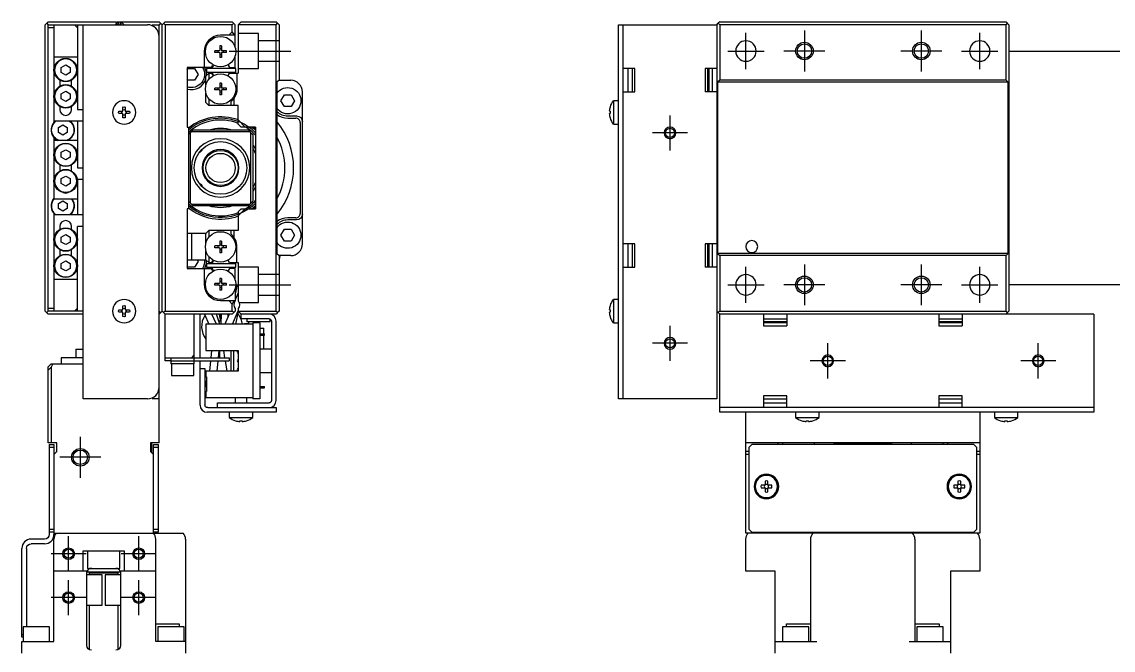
# Model space of a CAD drawing. Extents: x 0 to 695, y -8 to 408.
# Drawn here: x 363 to 549.7, y 201.8 to 309.3 of the extents above; entities that cross this region are included whole.
import ezdxf

# ---------------------------------------------------------------- set-up
doc = ezdxf.new("R2010")
doc.units = 0
doc.header["$LTSCALE"] = 0.5
doc.linetypes.add('CENTER', pattern=[50.8, 31.75, -6.35, 6.35, -6.35])
doc.linetypes.add('DASHED', pattern=[19.05, 12.7, -6.35])
for name, color, linetype in [('MSM_CENTER', 1, 'CENTER'), ('MSM_CONTINUOUS', 7, 'CONTINUOUS'), ('MSM_DASHED', 4, 'DASHED'), ('MSM_NARROW', 5, 'CONTINUOUS')]:
    doc.layers.add(name, color=color, linetype=linetype)

msp = doc.modelspace()

# ---------------------------------------------------------------- linework, layer by layer
at = {"layer": 'MSM_CENTER'}
for p, q in [((486.88, 301.22), (486.88, 307.42)), ((496.88, 307.82), (496.88, 300.82)), ((516.88, 307.82), (516.88, 300.82)), ((526.88, 301.22), (526.88, 307.42)), ((398.48, 304.32), (408.98, 304.32)), ((483.78, 304.32), (489.98, 304.32)), ((500.38, 304.32), (493.38, 304.32)), ((520.38, 304.32), (513.38, 304.32)), ((523.78, 304.32), (529.98, 304.32)), ((473.88, 287.32), (473.88, 293.32)), ((476.88, 290.32), (470.88, 290.32)), ((486.88, 261.22), (486.88, 267.42)), ((496.88, 267.82), (496.88, 260.82)), ((516.88, 267.82), (516.88, 260.82)), ((526.88, 261.22), (526.88, 267.42)), ((398.48, 264.32), (408.98, 264.32)), ((483.78, 264.32), (489.98, 264.32)), ((500.38, 264.32), (493.38, 264.32)), ((520.38, 264.32), (513.38, 264.32)), ((523.78, 264.32), (529.98, 264.32)), ((473.88, 251.32), (473.88, 257.32)), ((476.88, 254.32), (470.88, 254.32)), ((500.88, 248.32), (500.88, 254.32)), ((536.88, 248.32), (536.88, 254.32)), ((503.88, 251.32), (497.88, 251.32)), ((539.88, 251.32), (533.88, 251.32)), ((372.98, 238.32), (372.98, 231.32)), ((376.48, 234.82), (369.48, 234.82)), ((370.98, 215.32), (370.98, 221.32)), ((382.98, 215.32), (382.98, 221.32)), ((373.98, 218.32), (367.98, 218.32)), ((385.98, 218.32), (379.98, 218.32)), ((370.98, 207.82), (370.98, 213.82)), ((382.98, 207.82), (382.98, 213.82)), ((373.98, 210.82), (367.98, 210.82)), ((385.98, 210.82), (379.98, 210.82))]:
    msp.add_line(p, q, dxfattribs=at)
at = {"layer": 'MSM_CONTINUOUS'}
for p, q in [((367.48, 309.32), (366.98, 308.82)), ((366.98, 259.82), (366.98, 308.82)), ((367.23, 309.07), (367.48, 308.82)), ((367.48, 309.32), (378.98, 309.32)), ((367.48, 259.82), (367.48, 308.82)), ((367.48, 308.82), (384.48, 308.82)), ((368.48, 308.32), (367.48, 308.32)), ((368.48, 308.82), (368.48, 292.14)), ((371.98, 308.82), (372.48, 308.32)), ((372.48, 308.82), (372.48, 294.32)), ((373.48, 244.82), (373.48, 308.82)), ((379.48, 308.82), (378.98, 309.32)), ((378.98, 308.82), (379.23, 309.07)), ((379.08, 309.22), (379.28, 309.22)), ((379.18, 309.22), (379.28, 309.32)), ((379.28, 309.32), (386.48, 309.32)), ((379.58, 308.82), (379.58, 308.92)), ((379.78, 309.32), (379.78, 308.82)), ((380.48, 308.82), (379.98, 309.32)), ((379.98, 308.82), (379.98, 309.32)), ((385.28, 308.82), (386.48, 308.82)), ((386.98, 308.82), (386.48, 309.32)), ((386.73, 309.07), (386.48, 308.82)), ((386.48, 237.32), (386.48, 308.82)), ((386.98, 308.82), (387.48, 309.32)), ((386.98, 259.82), (386.98, 308.82)), ((387.23, 309.07), (387.48, 308.82)), ((387.48, 309.32), (398.98, 309.32)), ((387.48, 308.82), (387.48, 259.82)), ((398.98, 308.82), (387.48, 308.82)), ((399.48, 308.82), (398.98, 309.32)), ((398.98, 308.82), (399.23, 309.07)), ((398.98, 307.62), (398.98, 308.82)), ((399.48, 304.93), (399.48, 308.82)), ((399.98, 308.82), (400.48, 309.32)), ((399.98, 308.82), (399.98, 300.52)), ((406.48, 308.82), (399.98, 308.82)), ((400.48, 309.32), (406.48, 309.32)), ((406.48, 309.32), (406.98, 308.82)), ((406.48, 308.82), (406.73, 309.07)), ((406.48, 259.82), (406.48, 308.82)), ((406.98, 308.82), (406.98, 299.32)), ((465.08, 244.82), (465.08, 308.82)), ((465.08, 308.82), (481.88, 308.82)), ((465.88, 244.82), (465.88, 308.82)), ((481.88, 308.82), (482.13, 309.07)), ((481.88, 308.82), (481.88, 244.82)), ((482.38, 309.32), (482.13, 309.07)), ((482.13, 309.07), (482.38, 308.82)), ((482.38, 309.32), (531.38, 309.32)), ((482.38, 308.82), (482.38, 299.32)), ((531.38, 308.82), (482.38, 308.82)), ((531.88, 308.82), (531.38, 309.32)), ((531.38, 308.82), (531.63, 309.07)), ((531.38, 299.32), (531.38, 308.82)), ((531.88, 308.82), (531.88, 259.82)), ((399.48, 307.02), (396.98, 307.02)), ((398.98, 307.62), (398.38, 307.02)), ((399.4, 307.02), (398.98, 307.62)), ((397.12, 305.22), (396.83, 305.22)), ((396.83, 305.22), (396.83, 304.43)), ((397.12, 304.69), (396.83, 304.69)), ((397.12, 305.22), (397.12, 304.43)), ((368.48, 303.32), (372.48, 303.32)), ((394.18, 304.22), (394.18, 301.52)), ((396.77, 304.37), (395.98, 304.37)), ((395.98, 304.08), (395.98, 304.37)), ((396.77, 304.08), (395.98, 304.08)), ((396.51, 304.37), (396.51, 304.08)), ((396.83, 304.02), (396.83, 303.22)), ((396.83, 303.75), (397.12, 303.75)), ((397.12, 303.22), (396.83, 303.22)), ((397.12, 304.02), (397.12, 303.22)), ((397.98, 304.37), (397.18, 304.37)), ((397.98, 304.08), (397.18, 304.08)), ((397.45, 304.37), (397.45, 304.08)), ((397.98, 304.08), (397.98, 304.37)), ((399.48, 301.52), (399.48, 303.51)), ((399.58, 304.32), (399.98, 304.32)), ((531.88, 304.32), (569.38, 304.32)), ((369.73, 301.5), (370.48, 301.94)), ((369.73, 300.64), (369.73, 301.5)), ((370.48, 300.2), (369.73, 300.64)), ((370.48, 301.94), (371.23, 301.5)), ((371.23, 300.64), (370.48, 300.2)), ((371.23, 301.5), (371.23, 300.64)), ((395.43, 301.52), (391.28, 301.52)), ((391.28, 301.52), (391.28, 291.32)), ((391.28, 301.11), (391.4, 301.32)), ((391.4, 301.32), (392.55, 301.32)), ((392.55, 301.32), (393.13, 300.32)), ((394.59, 301.32), (394.59, 300.72)), ((399.59, 301.32), (394.59, 301.32)), ((394.59, 300.72), (399.59, 300.72)), ((395.43, 301.52), (395.6, 301.81)), ((398.35, 301.81), (398.52, 301.52)), ((398.52, 301.52), (399.48, 301.52)), ((399.59, 300.72), (399.59, 301.32)), ((467.88, 301.32), (465.88, 301.32)), ((466.68, 301.32), (466.68, 297.32)), ((467.38, 301.32), (467.38, 297.32)), ((467.88, 297.32), (467.88, 301.32)), ((481.88, 301.32), (479.88, 301.32)), ((479.88, 301.32), (479.88, 297.32)), ((480.38, 297.32), (480.38, 301.32)), ((480.58, 297.32), (480.58, 301.32)), ((481.08, 301.32), (481.08, 297.32)), ((369.48, 299.34), (369.48, 298.3)), ((371.48, 298.3), (371.48, 299.34)), ((391.4, 299.32), (391.28, 299.53)), ((392.55, 299.32), (391.4, 299.32)), ((393.13, 300.32), (392.55, 299.32)), ((394.48, 300.02), (394.98, 300.52)), ((394.48, 298.53), (394.48, 300.02)), ((394.98, 300.52), (394.98, 299.48)), ((394.98, 300.52), (395.43, 300.52)), ((395.43, 300.52), (395.6, 300.23)), ((397.12, 298.82), (396.83, 298.82)), ((396.83, 298.82), (396.83, 298.03)), ((397.12, 298.82), (397.12, 298.03)), ((398.35, 300.23), (398.52, 300.52)), ((398.52, 300.52), (399.98, 300.52)), ((399.78, 300.52), (399.78, 297.82)), ((406.98, 299.32), (406.63, 298.97)), ((406.63, 298.97), (406.63, 269.67)), ((406.98, 299.32), (408.98, 299.32)), ((482.38, 299.32), (482.03, 298.97)), ((531.73, 298.97), (482.03, 298.97)), ((482.03, 298.97), (482.03, 269.67)), ((531.38, 299.32), (482.38, 299.32)), ((531.73, 298.97), (531.38, 299.32)), ((531.73, 269.67), (531.73, 298.97)), ((369.73, 297), (370.48, 297.44)), ((369.73, 296.14), (369.73, 297)), ((370.48, 297.44), (371.23, 297)), ((371.23, 297), (371.23, 296.14)), ((394.48, 295.52), (394.48, 297.11)), ((396.77, 297.97), (395.98, 297.97)), ((395.98, 297.68), (395.98, 297.97)), ((396.77, 297.68), (395.98, 297.68)), ((396.51, 297.97), (396.51, 297.68)), ((397.12, 298.29), (396.83, 298.29)), ((396.83, 297.62), (396.83, 296.82)), ((396.83, 297.35), (397.12, 297.35)), ((397.12, 297.62), (397.12, 296.82)), ((397.98, 297.97), (397.18, 297.97)), ((397.98, 297.68), (397.18, 297.68)), ((397.45, 297.97), (397.45, 297.68)), ((397.98, 297.68), (397.98, 297.97)), ((410.98, 271.32), (410.98, 297.32)), ((465.88, 297.32), (467.88, 297.32)), ((481.88, 297.32), (479.88, 297.32)), ((370.48, 295.7), (369.73, 296.14)), ((371.23, 296.14), (370.48, 295.7)), ((394.98, 295.02), (394.48, 295.52)), ((394.98, 296.16), (394.98, 295.02)), ((397.12, 296.82), (396.83, 296.82)), ((398.78, 295.02), (398.78, 295.68)), ((399.28, 296.22), (399.28, 295.02)), ((407.32, 295.82), (407.9, 296.82)), ((407.9, 294.82), (407.32, 295.82)), ((407.9, 296.82), (409.05, 296.82)), ((409.05, 296.82), (409.63, 295.82)), ((409.63, 295.82), (409.05, 294.82)), ((464.19, 295.82), (464.19, 291.82)), ((465.08, 295.82), (464.19, 295.82)), ((369.48, 294.84), (369.48, 294.32)), ((371.48, 294.32), (371.48, 294.84)), ((372.48, 294.32), (373.48, 294.32)), ((379.55, 294.02), (380.28, 294.02)), ((380.28, 293.62), (379.55, 293.62)), ((380.28, 294.02), (380.28, 294.75)), ((380.28, 292.89), (380.28, 293.62)), ((380.68, 294.75), (380.68, 294.02)), ((380.68, 294.02), (381.41, 294.02)), ((381.41, 293.62), (380.68, 293.62)), ((380.68, 293.62), (380.68, 292.89)), ((399.98, 295.02), (394.98, 295.02)), ((399.98, 291.82), (399.98, 295.02)), ((409.05, 294.82), (407.9, 294.82)), ((408.48, 293.22), (409.98, 293.22)), ((463.5, 294.02), (463.63, 294.02)), ((463.63, 293.62), (463.5, 293.62)), ((463.63, 294.77), (463.63, 294.75)), ((463.63, 294.02), (463.63, 293.62)), ((373.48, 292.32), (368.48, 292.32)), ((369.23, 291.25), (369.98, 291.69)), ((369.98, 291.69), (370.73, 291.25)), ((372.48, 292.32), (372.48, 284.32)), ((391.28, 291.32), (391.48, 291.32)), ((391.48, 291.32), (391.48, 277.32)), ((399.98, 292.53), (401.18, 291.32)), ((400.48, 291.32), (399.98, 291.82)), ((402.98, 291.32), (400.48, 291.32)), ((402.98, 291.32), (402.98, 277.32)), ((408.48, 292.84), (409.85, 292.84)), ((410.6, 292.09), (410.6, 276.55)), ((463.63, 292.89), (463.63, 292.87)), ((464.19, 291.82), (465.08, 291.82)), ((368.48, 289.5), (368.48, 279.02)), ((369.23, 290.39), (369.23, 291.25)), ((369.98, 289.95), (369.23, 290.39)), ((370.73, 290.39), (369.98, 289.95)), ((370.73, 291.25), (370.73, 290.39)), ((391.48, 290.02), (391.78, 290.32)), ((391.98, 290.52), (391.78, 290.32)), ((391.78, 290.32), (391.78, 278.32)), ((391.98, 290.52), (392.28, 290.82)), ((401.98, 290.52), (391.98, 290.52)), ((392.28, 290.82), (401.68, 290.82)), ((401.68, 290.82), (401.98, 290.52)), ((402.18, 290.32), (401.98, 290.52)), ((402.18, 278.32), (402.18, 290.32)), ((402.18, 290.32), (402.48, 290.02)), ((402.48, 290.02), (402.48, 278.62)), ((372.48, 289.02), (368.48, 289.02)), ((369.73, 287), (370.48, 287.44)), ((369.73, 286.14), (369.73, 287)), ((370.48, 285.7), (369.73, 286.14)), ((370.48, 287.44), (371.23, 287)), ((371.23, 286.14), (370.48, 285.7)), ((371.23, 287), (371.23, 286.14)), ((393.42, 287.07), (393.42, 287.07)), ((393.42, 287.07), (393.55, 287.07)), ((393.55, 287.07), (393.78, 287.3)), ((393.55, 287.07), (393.55, 287.24)), ((393.78, 287.48), (393.78, 287.3)), ((395.6, 287.12), (395.53, 287.12)), ((395.6, 287.12), (395.67, 287.18)), ((398.29, 287.18), (398.35, 287.12)), ((398.42, 287.12), (398.35, 287.12)), ((369.48, 284.84), (369.48, 283.8)), ((371.48, 283.8), (371.48, 284.84)), ((372.48, 284.32), (373.48, 284.32)), ((394.01, 285.38), (394.01, 285.38)), ((399.94, 285.38), (399.94, 285.38)), ((369.73, 282.5), (370.48, 282.94)), ((369.73, 281.64), (369.73, 282.5)), ((370.48, 282.94), (371.23, 282.5)), ((371.23, 282.5), (371.23, 281.64)), ((372.48, 282.32), (372.48, 276.32)), ((373.48, 282.32), (372.48, 282.32)), ((370.48, 281.2), (369.73, 281.64)), ((371.23, 281.64), (370.48, 281.2)), ((393.55, 281.57), (393.42, 281.57)), ((393.55, 281.4), (393.55, 281.57)), ((393.78, 281.35), (393.55, 281.57)), ((393.78, 281.35), (393.78, 281.16)), ((368.48, 279.02), (372.48, 279.02)), ((369.23, 278.25), (369.98, 278.69)), ((369.23, 277.39), (369.23, 278.25)), ((369.98, 278.69), (370.73, 278.25)), ((370.73, 278.25), (370.73, 277.39)), ((392.28, 277.82), (391.48, 278.62)), ((402.48, 278.62), (401.68, 277.82)), ((368.48, 276.5), (368.48, 259.82)), ((369.98, 276.95), (369.23, 277.39)), ((370.73, 277.39), (369.98, 276.95)), ((391.48, 277.32), (391.28, 277.32)), ((391.28, 277.32), (391.28, 267.12)), ((391.98, 278.12), (401.98, 278.12)), ((401.68, 277.82), (392.28, 277.82)), ((401.18, 277.32), (399.98, 276.11)), ((399.98, 276.82), (400.48, 277.32)), ((399.98, 276.82), (399.98, 273.62)), ((400.48, 277.32), (402.98, 277.32)), ((373.48, 276.32), (368.48, 276.32)), ((409.85, 275.8), (408.48, 275.8)), ((409.98, 275.42), (408.48, 275.42)), ((369.48, 274.32), (369.48, 273.8)), ((369.73, 272.5), (370.48, 272.94)), ((370.48, 272.94), (371.23, 272.5)), ((371.48, 273.8), (371.48, 274.32)), ((372.48, 259.82), (372.48, 274.32)), ((373.48, 274.32), (372.48, 274.32)), ((394.48, 273.12), (391.28, 273.12)), ((391.98, 273.12), (391.98, 268.62)), ((394.48, 273.12), (394.98, 273.62)), ((394.48, 271.53), (394.48, 273.12)), ((394.98, 273.62), (394.98, 272.48)), ((399.98, 273.62), (394.98, 273.62)), ((398.78, 272.97), (398.78, 273.62)), ((399.28, 273.62), (399.28, 272.42)), ((407.32, 272.82), (407.9, 273.82)), ((407.9, 271.82), (407.32, 272.82)), ((407.9, 273.82), (409.05, 273.82)), ((409.05, 273.82), (409.63, 272.82)), ((409.63, 272.82), (409.05, 271.82)), ((369.73, 271.64), (369.73, 272.5)), ((370.48, 271.2), (369.73, 271.64)), ((371.23, 271.64), (370.48, 271.2)), ((371.23, 272.5), (371.23, 271.64)), ((396.77, 270.97), (395.98, 270.97)), ((395.98, 270.68), (395.98, 270.97)), ((396.51, 270.97), (396.51, 270.68)), ((397.12, 271.82), (396.83, 271.82)), ((396.83, 271.82), (396.83, 271.03)), ((397.12, 271.29), (396.83, 271.29)), ((397.12, 271.82), (397.12, 271.03)), ((397.98, 270.97), (397.18, 270.97)), ((397.45, 270.97), (397.45, 270.68)), ((397.98, 270.68), (397.98, 270.97)), ((399.78, 268.12), (399.78, 270.82)), ((409.05, 271.82), (407.9, 271.82)), ((467.88, 271.32), (465.88, 271.32)), ((466.68, 271.32), (466.68, 267.32)), ((467.38, 271.32), (467.38, 267.32)), ((467.88, 267.32), (467.88, 271.32)), ((481.88, 271.32), (479.88, 271.32)), ((479.88, 271.32), (479.88, 267.32)), ((480.38, 267.32), (480.38, 271.32)), ((480.58, 267.32), (480.58, 271.32)), ((481.08, 271.32), (481.08, 267.32)), ((369.48, 270.34), (369.48, 269.3)), ((371.48, 269.3), (371.48, 270.34)), ((394.48, 268.62), (394.48, 270.11)), ((394.98, 269.16), (394.98, 268.12)), ((396.77, 270.68), (395.98, 270.68)), ((396.83, 270.62), (396.83, 269.82)), ((396.83, 270.35), (397.12, 270.35)), ((397.12, 269.82), (396.83, 269.82)), ((397.12, 270.62), (397.12, 269.82)), ((397.98, 270.68), (397.18, 270.68)), ((406.63, 269.67), (406.98, 269.32)), ((407.1, 269.32), (406.98, 268.62)), ((406.98, 269.32), (406.98, 259.82)), ((408.98, 269.32), (406.98, 269.32)), ((482.03, 269.67), (482.38, 269.32)), ((531.73, 269.67), (482.03, 269.67)), ((482.38, 269.32), (482.38, 259.82)), ((531.38, 269.32), (482.38, 269.32)), ((531.38, 269.32), (531.73, 269.67)), ((531.38, 259.82), (531.38, 269.32)), ((369.73, 268), (370.48, 268.44)), ((369.73, 267.14), (369.73, 268)), ((370.48, 266.7), (369.73, 267.14)), ((370.48, 268.44), (371.23, 268)), ((371.23, 267.14), (370.48, 266.7)), ((371.23, 268), (371.23, 267.14)), ((391.28, 268.62), (394.48, 268.62)), ((391.4, 267.32), (391.28, 267.53)), ((391.28, 267.12), (395.43, 267.12)), ((392.55, 267.32), (391.4, 267.32)), ((393.13, 268.32), (392.55, 267.32)), ((392.96, 268.62), (393.13, 268.32)), ((394.18, 267.12), (394.18, 264.42)), ((394.98, 268.12), (394.48, 268.62)), ((394.59, 267.92), (394.59, 267.32)), ((399.59, 267.92), (394.59, 267.92)), ((394.59, 267.32), (399.59, 267.32)), ((394.98, 268.12), (395.43, 268.12)), ((395.6, 268.41), (395.43, 268.12)), ((395.6, 266.83), (395.43, 267.12)), ((398.52, 268.12), (398.35, 268.41)), ((398.52, 267.12), (398.35, 266.83)), ((398.52, 268.12), (399.98, 268.12)), ((399.48, 267.12), (398.52, 267.12)), ((399.48, 265.13), (399.48, 267.12)), ((399.59, 267.32), (399.59, 267.92)), ((399.98, 268.12), (399.98, 261.58)), ((465.88, 267.32), (467.88, 267.32)), ((481.88, 267.32), (479.88, 267.32)), ((368.48, 265.32), (372.48, 265.32)), ((397.12, 265.42), (396.83, 265.42)), ((396.83, 265.42), (396.83, 264.63)), ((397.12, 265.42), (397.12, 264.63)), ((396.77, 264.57), (395.98, 264.57)), ((395.98, 264.28), (395.98, 264.57)), ((396.77, 264.28), (395.98, 264.28)), ((396.51, 264.57), (396.51, 264.28)), ((397.12, 264.89), (396.83, 264.89)), ((396.83, 264.22), (396.83, 263.42)), ((396.83, 263.95), (397.12, 263.95)), ((397.12, 263.42), (396.83, 263.42)), ((397.12, 264.22), (397.12, 263.42)), ((397.98, 264.57), (397.18, 264.57)), ((397.98, 264.28), (397.18, 264.28)), ((397.45, 264.57), (397.45, 264.28)), ((397.98, 264.28), (397.98, 264.57)), ((399.81, 264.32), (399.48, 262.8)), ((399.48, 263.71), (399.48, 261.58)), ((399.58, 264.32), (399.98, 264.32)), ((569.38, 264.32), (531.88, 264.32)), ((396.98, 261.62), (399.48, 261.62)), ((398.38, 261.62), (398.98, 261.02)), ((398.98, 261.02), (399.4, 261.62)), ((399.98, 262.94), (399.48, 261.76)), ((464.19, 261.82), (464.19, 257.82)), ((465.08, 261.82), (464.19, 261.82)), ((366.98, 259.82), (367.48, 259.32)), ((367.48, 259.82), (367.23, 259.57)), ((367.48, 260.32), (368.48, 260.32)), ((373.48, 259.82), (367.48, 259.82)), ((372.48, 260.32), (371.98, 259.82)), ((379.55, 260.02), (380.28, 260.02)), ((380.28, 259.62), (379.55, 259.62)), ((380.28, 260.02), (380.28, 260.75)), ((380.28, 258.89), (380.28, 259.62)), ((380.68, 260.75), (380.68, 260.02)), ((380.68, 260.02), (381.41, 260.02)), ((381.41, 259.62), (380.68, 259.62)), ((380.68, 259.62), (380.68, 258.89)), ((386.48, 259.82), (386.73, 259.57)), ((386.48, 259.32), (386.98, 259.82)), ((387.23, 259.57), (386.98, 259.82)), ((387.48, 259.82), (387.23, 259.57)), ((387.23, 259.57), (387.48, 259.32)), ((387.48, 259.82), (398.98, 259.82)), ((398.98, 259.82), (398.98, 261.02)), ((399.23, 259.57), (398.98, 259.82)), ((398.98, 259.32), (399.23, 259.57)), ((399, 257.57), (399.98, 259.87)), ((399.48, 259.82), (399.23, 259.57)), ((399.48, 260.26), (399.48, 259.82)), ((399.57, 257.57), (400.04, 259.76)), ((399.98, 260.26), (399.98, 259.82)), ((399.98, 259.82), (406.48, 259.82)), ((400.48, 259.32), (399.98, 259.82)), ((406.73, 259.57), (406.48, 259.82)), ((406.73, 259.57), (406.48, 259.32)), ((406.98, 259.82), (406.73, 259.57)), ((463.5, 260.02), (463.63, 260.02)), ((463.63, 259.62), (463.5, 259.62)), ((463.63, 260.77), (463.63, 260.75)), ((463.63, 260.02), (463.63, 259.62)), ((482.13, 259.57), (481.88, 259.82)), ((482.38, 259.82), (482.13, 259.57)), ((482.13, 259.57), (482.38, 259.32)), ((482.38, 259.82), (531.38, 259.82)), ((531.63, 259.57), (531.38, 259.82)), ((531.38, 259.32), (531.63, 259.57)), ((531.88, 259.82), (531.63, 259.57)), ((373.48, 259.32), (367.48, 259.32)), ((398.98, 259.32), (387.48, 259.32)), ((387.48, 251.32), (387.48, 259.32)), ((392.48, 250.82), (392.48, 259.32)), ((393.51, 251.82), (393.51, 259.32)), ((394.21, 259.32), (394.95, 257.57)), ((396.26, 257.57), (395.51, 259.32)), ((396.83, 257.57), (396.27, 259.32)), ((396.92, 258.58), (396.78, 259.32)), ((396.9, 259.32), (397.03, 258.38)), ((397.07, 259.32), (397.04, 257.57)), ((398.44, 259.32), (397.7, 257.57)), ((398.26, 258.9), (398.27, 259.32)), ((400.48, 258.52), (400.48, 259.32)), ((406.48, 259.32), (400.48, 259.32)), ((405.28, 258.52), (400.48, 258.52)), ((401.08, 257.57), (401.08, 257.73)), ((401.08, 257.73), (401.79, 257.73)), ((401.48, 258.52), (401.48, 258.02)), ((405.48, 258.02), (401.48, 258.02)), ((401.79, 257.73), (401.79, 258.02)), ((402.48, 257.82), (402.48, 244.82)), ((403.68, 257.82), (402.48, 257.82)), ((403.68, 257.82), (403.68, 244.82)), ((405.48, 258.02), (405.48, 258.47)), ((405.68, 258.12), (405.68, 244.52)), ((406.48, 244.52), (406.48, 258.12)), ((463.63, 258.89), (463.63, 258.87)), ((464.19, 257.82), (465.08, 257.82)), ((482.38, 242.52), (482.38, 259.32)), ((546.38, 259.32), (482.38, 259.32)), ((489.88, 259.32), (489.88, 257.32)), ((489.88, 258.52), (493.88, 258.52)), ((493.88, 258.02), (489.88, 258.02)), ((493.88, 257.82), (489.88, 257.82)), ((493.88, 259.32), (493.88, 257.32)), ((519.88, 259.32), (519.88, 257.32)), ((519.88, 258.52), (523.88, 258.52)), ((523.88, 258.02), (519.88, 258.02)), ((523.88, 257.82), (519.88, 257.82)), ((523.88, 259.32), (523.88, 257.32)), ((546.38, 259.32), (546.38, 242.52)), ((394.48, 257.57), (394.48, 253.07)), ((402.48, 257.57), (394.48, 257.57)), ((403.68, 256.93), (404.36, 256.93)), ((403.68, 255.95), (404.48, 255.95)), ((404.36, 255.95), (404.36, 256.93)), ((404.48, 255.7), (404.48, 255.95)), ((489.88, 257.32), (493.88, 257.32)), ((519.88, 257.32), (523.88, 257.32)), ((403.68, 255.7), (404.48, 255.7)), ((404.36, 253.32), (404.36, 255.7)), ((372.23, 253.32), (373.48, 253.32)), ((372.23, 253.32), (372.23, 251.82)), ((392.48, 252.32), (391.98, 251.82)), ((394.48, 253.07), (399.98, 253.07)), ((395.42, 253.07), (395.3, 251.82)), ((396.61, 251.82), (396.72, 253.07)), ((396.84, 251.82), (396.87, 253.07)), ((397.46, 253.07), (397.68, 251.82)), ((398.78, 249.57), (398.78, 253.07)), ((399.28, 249.57), (399.28, 253.07)), ((399.98, 253.07), (399.98, 249.57)), ((405.68, 253.32), (403.68, 253.32)), ((367.48, 250.32), (367.98, 250.82)), ((367.48, 237.32), (367.48, 250.32)), ((368.28, 250.82), (367.98, 250.21)), ((367.98, 250.82), (373.48, 250.82)), ((373.48, 251.82), (369.73, 251.82)), ((369.73, 251.82), (369.73, 250.82)), ((387.48, 251.82), (398.48, 251.82)), ((388.48, 251.32), (387.48, 251.32)), ((388.48, 251.82), (388.48, 250.82)), ((388.48, 251.32), (398.48, 251.32)), ((392.48, 250.82), (388.48, 250.82)), ((388.58, 250.82), (388.58, 248.82)), ((392.38, 248.82), (392.38, 250.82)), ((393.51, 250.02), (393.51, 251.32)), ((395.26, 251.32), (395.1, 249.57)), ((396.4, 249.57), (396.56, 251.32)), ((397.77, 251.32), (398.08, 249.57)), ((398.48, 251.82), (398.48, 251.32)), ((367.98, 250.21), (367.48, 249.71)), ((367.98, 250.21), (367.98, 237.32)), ((388.58, 248.82), (392.38, 248.82)), ((393.48, 250.02), (394.28, 250.02)), ((393.48, 243.72), (393.48, 250.02)), ((394.28, 250.02), (394.28, 243.82)), ((394.48, 249.57), (394.48, 248.57)), ((399.98, 249.57), (394.48, 249.57)), ((394.48, 248.57), (394.58, 248.57)), ((394.58, 248.57), (394.58, 246.07)), ((403.68, 249.32), (405.68, 249.32)), ((394.48, 247.07), (394.28, 247.07)), ((394.58, 247.77), (394.48, 247.77)), ((394.48, 247.77), (394.48, 246.87)), ((394.58, 247.4), (394.48, 247.4)), ((394.58, 247.25), (394.48, 247.25)), ((394.58, 246.87), (394.48, 246.87)), ((403.68, 246.95), (404.48, 246.95)), ((403.68, 246.7), (404.48, 246.7)), ((404.48, 246.7), (404.48, 246.95)), ((384.48, 244.82), (373.48, 244.82)), ((386.48, 244.82), (385.28, 244.82)), ((394.48, 246.07), (394.48, 245.07)), ((394.48, 246.07), (394.58, 246.07)), ((394.48, 245.07), (402.48, 245.07)), ((399.48, 245.07), (399.48, 244.12)), ((401.48, 244.12), (401.48, 245.07)), ((403.68, 244.82), (402.48, 244.82)), ((481.88, 244.82), (465.08, 244.82)), ((489.88, 245.32), (489.88, 243.32)), ((493.88, 245.32), (489.88, 245.32)), ((489.88, 244.82), (493.88, 244.82)), ((493.88, 243.32), (493.88, 245.32)), ((523.88, 245.32), (519.88, 245.32)), ((519.88, 245.32), (519.88, 243.32)), ((519.88, 244.82), (523.88, 244.82)), ((523.88, 243.32), (523.88, 245.32)), ((394.78, 243.32), (406.48, 243.32)), ((396.48, 243.32), (396.48, 244.12)), ((396.48, 244.12), (405.28, 244.12)), ((406.48, 243.32), (406.48, 242.52)), ((546.38, 243.32), (482.38, 243.32)), ((489.88, 244.12), (493.88, 244.12)), ((519.88, 244.12), (523.88, 244.12)), ((406.48, 242.52), (394.68, 242.52)), ((398.48, 242.52), (398.48, 241.62)), ((398.48, 241.62), (402.48, 241.62)), ((399.53, 241.06), (399.55, 241.06)), ((400.28, 241.06), (400.68, 241.06)), ((400.28, 240.93), (400.28, 241.06)), ((400.68, 241.06), (400.68, 240.93)), ((401.41, 241.06), (401.43, 241.06)), ((402.48, 241.62), (402.48, 242.52)), ((546.38, 242.52), (482.38, 242.52)), ((486.88, 221.82), (486.88, 242.52)), ((495.38, 242.52), (495.38, 241.62)), ((495.38, 241.62), (499.38, 241.62)), ((496.43, 241.06), (496.46, 241.06)), ((497.18, 241.06), (497.58, 241.06)), ((497.18, 240.93), (497.18, 241.06)), ((497.58, 241.06), (497.58, 240.93)), ((498.31, 241.06), (498.33, 241.06)), ((499.38, 241.62), (499.38, 242.52)), ((526.88, 242.52), (526.88, 221.82)), ((529.38, 242.52), (529.38, 241.62)), ((529.38, 241.62), (533.38, 241.62)), ((530.43, 241.06), (530.46, 241.06)), ((531.18, 241.06), (531.58, 241.06)), ((531.18, 240.93), (531.18, 241.06)), ((531.58, 241.06), (531.58, 240.93)), ((532.31, 241.06), (532.33, 241.06)), ((533.38, 241.62), (533.38, 242.52)), ((368.98, 237.32), (367.48, 237.32)), ((368.98, 235.82), (368.98, 237.32)), ((386.48, 237.32), (384.98, 237.32)), ((384.98, 237.32), (384.98, 235.82)), ((385.23, 235.57), (385.23, 237.32)), ((526.88, 237.32), (486.88, 237.32)), ((492.38, 237.02), (492.38, 237.32)), ((493.13, 237.32), (493.13, 237.02)), ((498.63, 237.02), (498.63, 237.32)), ((502.08, 237.32), (501.88, 237.12)), ((511.88, 237.12), (511.68, 237.32)), ((515.13, 237.32), (515.13, 237.02)), ((520.63, 237.02), (520.63, 237.32)), ((521.38, 237.32), (521.38, 237.02)), ((367.68, 237.02), (368.48, 237.02)), ((367.68, 237.02), (367.68, 221.62)), ((368.48, 236.52), (367.68, 236.52)), ((368.48, 237.02), (368.48, 221.62)), ((368.98, 235.82), (368.48, 235.32)), ((385.48, 235.32), (384.98, 235.82)), ((385.48, 237.02), (386.28, 237.02)), ((385.48, 221.82), (385.48, 237.02)), ((386.28, 236.52), (385.48, 236.52)), ((386.28, 237.02), (386.28, 222.02)), ((487.38, 235.82), (486.88, 235.82)), ((487.38, 235.32), (486.88, 235.32)), ((487.88, 237.02), (487.38, 236.52)), ((487.38, 236.52), (487.38, 222.52)), ((525.88, 237.02), (487.88, 237.02)), ((511.88, 237.12), (501.88, 237.12)), ((501.88, 237.12), (501.88, 237.02)), ((511.88, 237.02), (511.88, 237.12)), ((526.38, 236.52), (525.88, 237.02)), ((526.38, 222.52), (526.38, 236.52)), ((526.88, 235.82), (526.38, 235.82)), ((526.88, 235.32), (526.38, 235.32)), ((490.14, 230.06), (489.46, 230.06)), ((490.14, 230.74), (490.14, 230.06)), ((490.62, 230.06), (490.62, 230.74)), ((491.3, 230.06), (490.62, 230.06)), ((523.14, 230.06), (522.46, 230.06)), ((523.14, 230.74), (523.14, 230.06)), ((523.62, 230.06), (523.62, 230.74)), ((524.3, 230.06), (523.62, 230.06)), ((489.46, 229.58), (490.14, 229.58)), ((490.14, 229.58), (490.14, 228.9)), ((490.62, 228.9), (490.62, 229.58)), ((490.62, 229.58), (491.3, 229.58)), ((522.46, 229.58), (523.14, 229.58)), ((523.14, 229.58), (523.14, 228.9)), ((523.62, 229.58), (524.3, 229.58)), ((523.62, 228.9), (523.62, 229.58)), ((367.68, 222.52), (368.48, 222.52)), ((385.48, 222.52), (386.28, 222.52)), ((487.38, 222.52), (487.88, 222.02)), ((525.88, 222.02), (526.38, 222.52)), ((366.88, 220.82), (364.58, 220.82)), ((368.48, 222.02), (367.68, 222.02)), ((368.48, 221.82), (385.48, 221.82)), ((368.48, 203.32), (368.48, 220.82)), ((386.28, 222.02), (385.48, 222.02)), ((385.5, 221.82), (390.6, 221.82)), ((385.88, 203.32), (385.88, 220.82)), ((390.98, 220.82), (390.98, 201.32)), ((526.88, 221.82), (486.88, 221.82)), ((486.88, 215.32), (486.88, 220.82)), ((487.88, 222.02), (525.88, 222.02)), ((492.38, 222.02), (492.38, 221.82)), ((496.88, 222.02), (496.88, 221.82)), ((497.88, 222.02), (497.88, 221.82)), ((497.98, 203.32), (497.98, 220.82)), ((499.38, 222.02), (499.38, 221.82)), ((514.38, 221.82), (514.38, 222.02)), ((515.78, 220.82), (515.78, 203.32)), ((515.88, 222.02), (515.88, 221.82)), ((516.88, 221.82), (516.88, 222.02)), ((521.38, 221.82), (521.38, 222.02)), ((526.88, 220.82), (526.88, 215.32)), ((362.98, 204.02), (362.98, 219.22)), ((363.78, 219.22), (363.78, 205.82)), ((366.88, 220.02), (364.58, 220.02)), ((373.48, 218.82), (380.48, 218.82)), ((373.48, 215.32), (373.48, 218.82)), ((374.23, 218.82), (374.23, 215.82)), ((379.73, 215.82), (379.73, 218.82)), ((380.48, 218.82), (380.48, 215.32)), ((374.1, 215.32), (368.48, 215.32)), ((374.08, 202.62), (374.08, 215.02)), ((374.1, 215.32), (374.1, 215.23)), ((374.1, 215.23), (374.13, 215.31)), ((374.1, 215.22), (379.85, 215.22)), ((374.23, 215.82), (379.73, 215.82)), ((374.68, 215.22), (374.48, 215.02)), ((379.48, 215.02), (374.48, 215.02)), ((374.48, 215.02), (374.48, 214.72)), ((379.48, 215.02), (379.28, 215.22)), ((379.48, 214.72), (379.48, 215.02)), ((379.82, 215.31), (379.85, 215.23)), ((379.85, 215.32), (379.85, 215.23)), ((385.88, 215.32), (379.85, 215.32)), ((379.88, 215.02), (379.88, 202.62)), ((491.88, 215.32), (486.88, 215.32)), ((491.88, 201.32), (491.88, 215.32)), ((521.88, 215.32), (521.88, 201.32)), ((526.88, 215.32), (521.88, 215.32)), ((376.73, 214.72), (374.08, 214.72)), ((376.73, 209.52), (376.73, 214.72)), ((377.23, 214.72), (377.23, 209.52)), ((379.88, 214.72), (377.23, 214.72)), ((374.08, 209.52), (376.73, 209.52)), ((374.48, 209.52), (374.48, 201.93)), ((377.23, 209.52), (379.88, 209.52)), ((379.48, 201.93), (379.48, 209.52)), ((367.73, 205.82), (363.23, 205.82)), ((363.23, 205.82), (363.23, 203.32)), ((367.73, 203.32), (367.73, 205.82)), ((385.88, 206.32), (389.92, 206.32)), ((390.73, 205.82), (386.23, 205.82)), ((386.23, 205.82), (386.23, 203.32)), ((389.92, 206.32), (389.92, 205.82)), ((390.73, 203.32), (390.73, 205.82)), ((497.63, 205.82), (493.13, 205.82)), ((493.13, 205.82), (493.13, 203.32)), ((493.8, 205.82), (493.8, 206.32)), ((493.8, 206.32), (497.98, 206.32)), ((497.63, 203.32), (497.63, 205.82)), ((515.78, 206.32), (519.96, 206.32)), ((520.63, 205.82), (516.13, 205.82)), ((516.13, 205.82), (516.13, 203.32)), ((519.96, 206.32), (519.96, 205.82)), ((520.63, 203.32), (520.63, 205.82)), ((362.98, 204.52), (363.23, 204.52)), ((363.23, 204.02), (362.98, 204.02)), ((362.98, 201.32), (362.98, 203.32)), ((362.98, 203.32), (368.48, 203.32)), ((390.98, 203.32), (385.88, 203.32)), ((491.88, 203.32), (498.98, 203.32)), ((514.78, 203.32), (521.88, 203.32))]:
    msp.add_line(p, q, dxfattribs=at)
for centre, radius in [((396.98, 304.22), 2.6), ((496.88, 304.32), 1.23), ((516.88, 304.32), 1.23), ((370.48, 301.07), 2), ((396.98, 297.82), 2.6), ((370.48, 296.57), 2), ((473.88, 290.32), 0.783), ((370.48, 286.57), 2), ((396.98, 284.32), 4.5), ((396.98, 284.32), 3), ((370.48, 282.07), 2), ((370.48, 272.07), 2), ((396.98, 270.82), 2.6), ((370.48, 267.57), 2), ((396.98, 264.42), 2.6), ((496.88, 264.32), 1.23), ((516.88, 264.32), 1.23), ((473.88, 254.32), 0.783), ((500.88, 251.32), 0.783), ((536.88, 251.32), 0.783), ((372.98, 234.82), 1.23), ((370.98, 218.32), 0.783), ((382.98, 218.32), 0.783), ((370.98, 210.82), 0.783), ((382.98, 210.82), 0.783)]:
    msp.add_circle(centre, radius, dxfattribs=at)
at = {"layer": 'MSM_CONTINUOUS', "extrusion": (0, 0, -1)}
for centre, radius in [((-486.88, 304.32), 1.75), ((-526.88, 304.32), 1.75), ((-370.48, 301.07), 1.9), ((-370.48, 296.57), 1.9), ((-380.48, 293.82), 2), ((-370.48, 286.57), 1.9), ((-396.98, 284.32), 5), ((-396.98, 284.32), 3.15), ((-370.48, 282.07), 1.9), ((-370.48, 272.07), 1.9), ((-487.88, 270.87), 1.02), ((-370.48, 267.57), 1.9), ((-486.88, 264.32), 1.75), ((-526.88, 264.32), 1.75), ((-380.48, 259.82), 2), ((-490.38, 229.82), 2.1), ((-490.38, 229.82), 1.9), ((-523.38, 229.82), 2.1), ((-523.38, 229.82), 1.9)]:
    msp.add_circle(centre, radius, dxfattribs=at)
at = {"layer": 'MSM_CONTINUOUS'}
for centre, radius, start, end in [((379.28, 308.92), 0.3, 0, 90), ((384.48, 306.82), 2, 0, 90), ((396.98, 304.22), 2.8, 90, 180), ((391.98, 300.32), 2.6, 355.4034, 27.4864), ((397.09, 301.02), 1.59, 145.7956, 169.1069), ((397.09, 301.02), 1.59, 190.8931, 214.2044), ((397.09, 301.02), 1.59, 10.8931, 18.3584), ((397.09, 301.02), 1.59, 341.6416, 349.1069), ((391.98, 300.32), 2.6, 254.3815, 344.0576), ((396.98, 301.02), 1.59, 210, 216.1972), ((396.98, 301.02), 1.59, 323.8028, 330), ((408.98, 297.32), 2, 0, 90), ((396.98, 297.82), 2.8, 310.0052, 325.2281), ((466.68, 293.82), 3.2, 141.3178, 162.73), ((370.48, 294.32), 1, 180, 0), ((380.48, 293.82), 0.435, 152.6335, 207.3665), ((380.48, 293.82), 0.435, 62.6335, 117.3665), ((380.48, 293.82), 0.435, 242.6335, 297.3665), ((380.48, 293.82), 0.435, 332.6335, 27.3665), ((408.48, 295.82), 2.6, 224.6397, 270), ((408.48, 295.82), 2.98, 231.6549, 270), ((466.68, 293.82), 3.19, 163.0947, 176.4096), ((466.68, 293.82), 3.19, 183.5904, 196.9053), ((369.98, 290.82), 2, 131.4096, 244.1581), ((369.98, 290.82), 2, 295.8419, 48.5904), ((396.98, 284.32), 8.5, 45.0991, 130.3202), ((396.98, 284.32), 8.2, 68.5399, 132.1236), ((396.98, 284.32), 8.2, 42.9703, 58.6119), ((396.98, 284.32), 12.5, 320.5338, 39.4662), ((409.87, 292.11), 0.728, 358.589, 91.411), ((466.68, 293.82), 3.2, 197.27, 218.6822), ((396.98, 284.32), 11, 331.3151, 28.6849), ((396.98, 284.32), 6.5, 22.6199, 32.2042), ((370.48, 281.02), 1, 244.6316, 295.3684), ((396.98, 284.32), 6.5, 327.7958, 337.3801), ((369.98, 277.82), 2, 138.5904, 228.5904), ((369.98, 277.82), 2, 311.4096, 36.8699), ((396.98, 284.32), 8.2, 227.8764, 291.4601), ((396.98, 284.32), 8.2, 301.3881, 317.0297), ((409.87, 276.53), 0.727, 268.5587, 1.4413), ((370.48, 274.32), 1, 0, 180), ((408.48, 272.82), 2.98, 90, 128.3451), ((408.48, 272.82), 2.6, 90, 135.3603), ((396.98, 270.82), 2.8, 0, 49.9948), ((408.98, 271.32), 2, 270, 0), ((391.98, 268.32), 2.6, 332.5136, 4.5965), ((397.09, 267.62), 1.59, 145.7956, 169.1069), ((397.09, 267.62), 1.59, 190.8931, 214.2044), ((396.98, 267.62), 1.59, 143.8028, 150), ((396.98, 267.62), 1.59, 30, 36.1972), ((397.09, 267.62), 1.59, 10.8931, 18.3584), ((397.09, 267.62), 1.59, 341.6416, 349.1069), ((396.98, 264.42), 2.8, 180, 270), ((400.23, 260.92), 1, 138.5904, 221.4096), ((466.68, 259.82), 3.2, 141.3178, 162.73), ((380.48, 259.82), 0.435, 152.6335, 207.3665), ((380.48, 259.82), 0.435, 62.6335, 117.3665), ((380.48, 259.82), 0.435, 332.6335, 27.3665), ((466.68, 259.82), 3.19, 163.0947, 176.4096), ((466.68, 259.82), 3.19, 183.5904, 196.9053), ((380.48, 259.82), 0.435, 242.6335, 297.3665), ((397.24, 257.17), 3.5, 146.9255, 217.7529), ((397.24, 257.17), 3.5, 6.5624, 39.1138), ((405.28, 258.12), 1.2, 0, 90), ((466.68, 259.82), 3.2, 197.27, 218.6822), ((400.08, 252.82), 0.25, 113.5782, 246.4218), ((400.08, 251.32), 0.25, 113.5782, 246.4218), ((400.08, 249.82), 0.25, 113.5782, 246.4218), ((384.48, 246.82), 2, 270, 0), ((394.68, 243.72), 1.2, 180, 270), ((405.28, 244.52), 1.2, 270, 0), ((400.48, 244.12), 3.2, 231.3178, 252.73), ((400.48, 244.12), 3.19, 253.0947, 266.4096), ((400.48, 244.12), 3.19, 273.5904, 286.9053), ((400.48, 244.12), 3.2, 287.27, 308.6822), ((497.38, 244.12), 3.2, 231.3178, 252.73), ((497.38, 244.12), 3.19, 253.0947, 266.4096), ((497.38, 244.12), 3.19, 273.5904, 286.9053), ((497.38, 244.12), 3.2, 287.27, 308.6822), ((531.38, 244.12), 3.2, 231.3178, 252.73), ((531.38, 244.12), 3.19, 253.0947, 266.4096), ((531.38, 244.12), 3.19, 273.5904, 286.9053), ((531.38, 244.12), 3.2, 287.27, 308.6822), ((490.38, 229.82), 0.95, 165.3667, 194.6333), ((490.38, 229.82), 0.365, 138.8496, 221.1504), ((490.38, 229.82), 0.95, 75.3667, 104.6333), ((490.38, 229.82), 0.365, 48.8496, 131.1504), ((490.38, 229.82), 0.365, 318.8496, 41.1504), ((490.38, 229.82), 0.95, 345.3667, 14.6333), ((523.38, 229.82), 0.95, 165.3667, 194.6333), ((523.38, 229.82), 0.365, 138.8496, 221.1504), ((523.38, 229.82), 0.95, 75.3667, 104.6333), ((523.38, 229.82), 0.365, 48.8496, 131.1504), ((523.38, 229.82), 0.365, 318.8496, 41.1504), ((523.38, 229.82), 0.95, 345.3667, 14.6333), ((490.38, 229.82), 0.365, 228.8496, 311.1504), ((490.38, 229.82), 0.95, 255.3667, 284.6333), ((523.38, 229.82), 0.365, 228.8496, 311.1504), ((523.38, 229.82), 0.95, 255.3667, 284.6333), ((364.58, 219.22), 1.6, 90, 180), ((366.88, 221.62), 1.6, 270, 0), ((369.98, 220.82), 1.5, 138.1897, 180), ((384.38, 220.82), 1.5, 0, 41.8103), ((389.48, 220.82), 1.5, 0, 41.8103), ((514.28, 220.82), 1.5, 0, 41.8103), ((525.38, 220.82), 1.5, 0, 41.8103), ((374.88, 215.02), 0.802, 90.0987, 158.3566), ((379.08, 215.02), 0.8, 21.0179, 90.0006)]:
    msp.add_arc(centre, radius, start, end, dxfattribs=at)
at = {"layer": 'MSM_CONTINUOUS', "extrusion": (0, 0, -1)}
for centre, radius, start, end in [((-396.77, 304.43), 0.06, 180, 270), ((-397.18, 304.43), 0.06, 270, 0), ((-396.77, 304.02), 0.06, 90, 180), ((-397.18, 304.02), 0.06, 0, 90), ((-391.98, 300.32), 2.25, 147.769, 288.1262), ((-396.98, 301.02), 1.59, 30, 36.1972), ((-396.98, 301.02), 1.59, 143.8028, 150), ((-396.77, 298.03), 0.06, 180, 270), ((-396.77, 297.62), 0.06, 90, 180), ((-397.18, 298.03), 0.06, 270, 0), ((-397.18, 297.62), 0.06, 0, 90), ((-396.98, 297.82), 2.8, 180, 214.7719), ((-408.48, 295.82), 2.25, 34.6921, 325.3079), ((-380.48, 293.82), 0.95, 347.8468, 12.1532), ((-380.48, 293.82), 0.95, 77.8468, 102.1532), ((-380.48, 293.82), 0.95, 167.8468, 192.1532), ((-396.98, 284.32), 8.8, 51.3178, 109.9323), ((-409.98, 292.22), 1, 90, 180), ((-369.98, 290.82), 1.9, 288.6717, 52.1363), ((-369.98, 290.82), 1.9, 127.8636, 251.3283), ((-380.48, 293.82), 0.95, 257.8468, 282.1532), ((-396.98, 284.32), 8.8, 127.3018, 132.9859), ((-396.98, 284.32), 9, 128.9424, 131.8103), ((-396.98, 284.32), 6.8, 72.9174, 107.0826), ((-396.98, 284.32), 6.8, 143.9811, 151.9275), ((-396.98, 284.32), 6.8, 208.0725, 216.0189), ((-369.98, 277.82), 1.9, 307.8636, 39.1667), ((-369.98, 277.82), 1.9, 140.8333, 232.1364), ((-396.98, 284.32), 8.5, 225.0991, 310.3202), ((-396.98, 284.32), 8.8, 250.0677, 308.6822), ((-396.98, 284.32), 6.8, 252.9174, 287.0826), ((-396.98, 284.32), 8.8, 227.0141, 232.6982), ((-396.98, 284.32), 9, 228.1897, 231.0576), ((-409.98, 276.42), 1, 180, 270), ((-408.48, 272.82), 2.25, 34.6921, 325.3079), ((-396.77, 271.03), 0.06, 180, 270), ((-397.18, 271.03), 0.06, 270, 0), ((-396.77, 270.62), 0.06, 90, 180), ((-397.18, 270.62), 0.06, 0, 90), ((-391.98, 268.32), 2.25, 172.3377, 212.231), ((-396.98, 267.62), 1.59, 323.8028, 330), ((-396.98, 267.62), 1.59, 210, 216.1972), ((-396.77, 264.63), 0.06, 180, 270), ((-396.77, 264.22), 0.06, 90, 180), ((-397.18, 264.63), 0.06, 270, 0), ((-397.18, 264.22), 0.06, 0, 90), ((-399.23, 260.92), 1, 138.5904, 221.4096), ((-380.48, 259.82), 0.95, 347.8468, 12.1532), ((-380.48, 259.82), 0.95, 77.8468, 102.1532), ((-380.48, 259.82), 0.95, 167.8468, 192.1532), ((-380.48, 259.82), 0.95, 257.8468, 282.1532), ((-396.33, 258.47), 0.6, 169.1542, 232.4513), ((-397.63, 258.47), 0.6, 343.9147, 351.7575), ((-405.28, 258.12), 0.4, 90, 180), ((-394.78, 243.82), 0.5, 270, 0), ((-405.28, 244.52), 0.4, 180, 270), ((-366.88, 221.62), 0.8, 180, 270), ((-488.38, 220.82), 1.5, 0, 41.8103), ((-499.48, 220.82), 1.5, 0, 41.8103), ((-364.58, 219.22), 0.8, 0, 90), ((-374.88, 215.02), 0.8, 0, 15.1266), ((-379.08, 215.02), 0.8, 164.8734, 180), ((-374.88, 202.62), 0.8, 270, 0), ((-379.08, 202.62), 0.8, 180, 270)]:
    msp.add_arc(centre, radius, start, end, dxfattribs=at)
at = {"layer": 'MSM_DASHED'}
for p, q in [((403.48, 307.32), (399.98, 307.32)), ((403.48, 301.32), (403.48, 307.32)), ((406.98, 306.07), (403.48, 306.07)), ((403.48, 302.57), (406.98, 302.57)), ((399.98, 301.32), (403.48, 301.32)), ((403.48, 267.32), (399.98, 267.32)), ((403.48, 261.32), (403.48, 267.32)), ((406.98, 266.07), (403.48, 266.07)), ((403.48, 262.57), (406.98, 262.57)), ((400.14, 261.32), (403.48, 261.32))]:
    msp.add_line(p, q, dxfattribs=at)
at = {"layer": 'MSM_NARROW'}
msp.add_line((393.42, 287.07), (393.42, 287.07), dxfattribs=at)
for centre, radius in [((496.88, 304.32), 1.5), ((516.88, 304.32), 1.5), ((396.98, 284.32), 2.5), ((496.88, 264.32), 1.5), ((516.88, 264.32), 1.5), ((372.98, 234.82), 1.5), ((370.98, 218.32), 1), ((382.98, 218.32), 1), ((370.98, 210.82), 1), ((382.98, 210.82), 1)]:
    msp.add_circle(centre, radius, dxfattribs=at)
at = {"layer": 'MSM_NARROW', "extrusion": (0, 0, -1)}
for centre in [(-473.88, 290.32), (-473.88, 254.32), (-500.88, 251.32), (-536.88, 251.32)]:
    msp.add_circle(centre, 1, dxfattribs=at)

doc.saveas('drawing.dxf')
